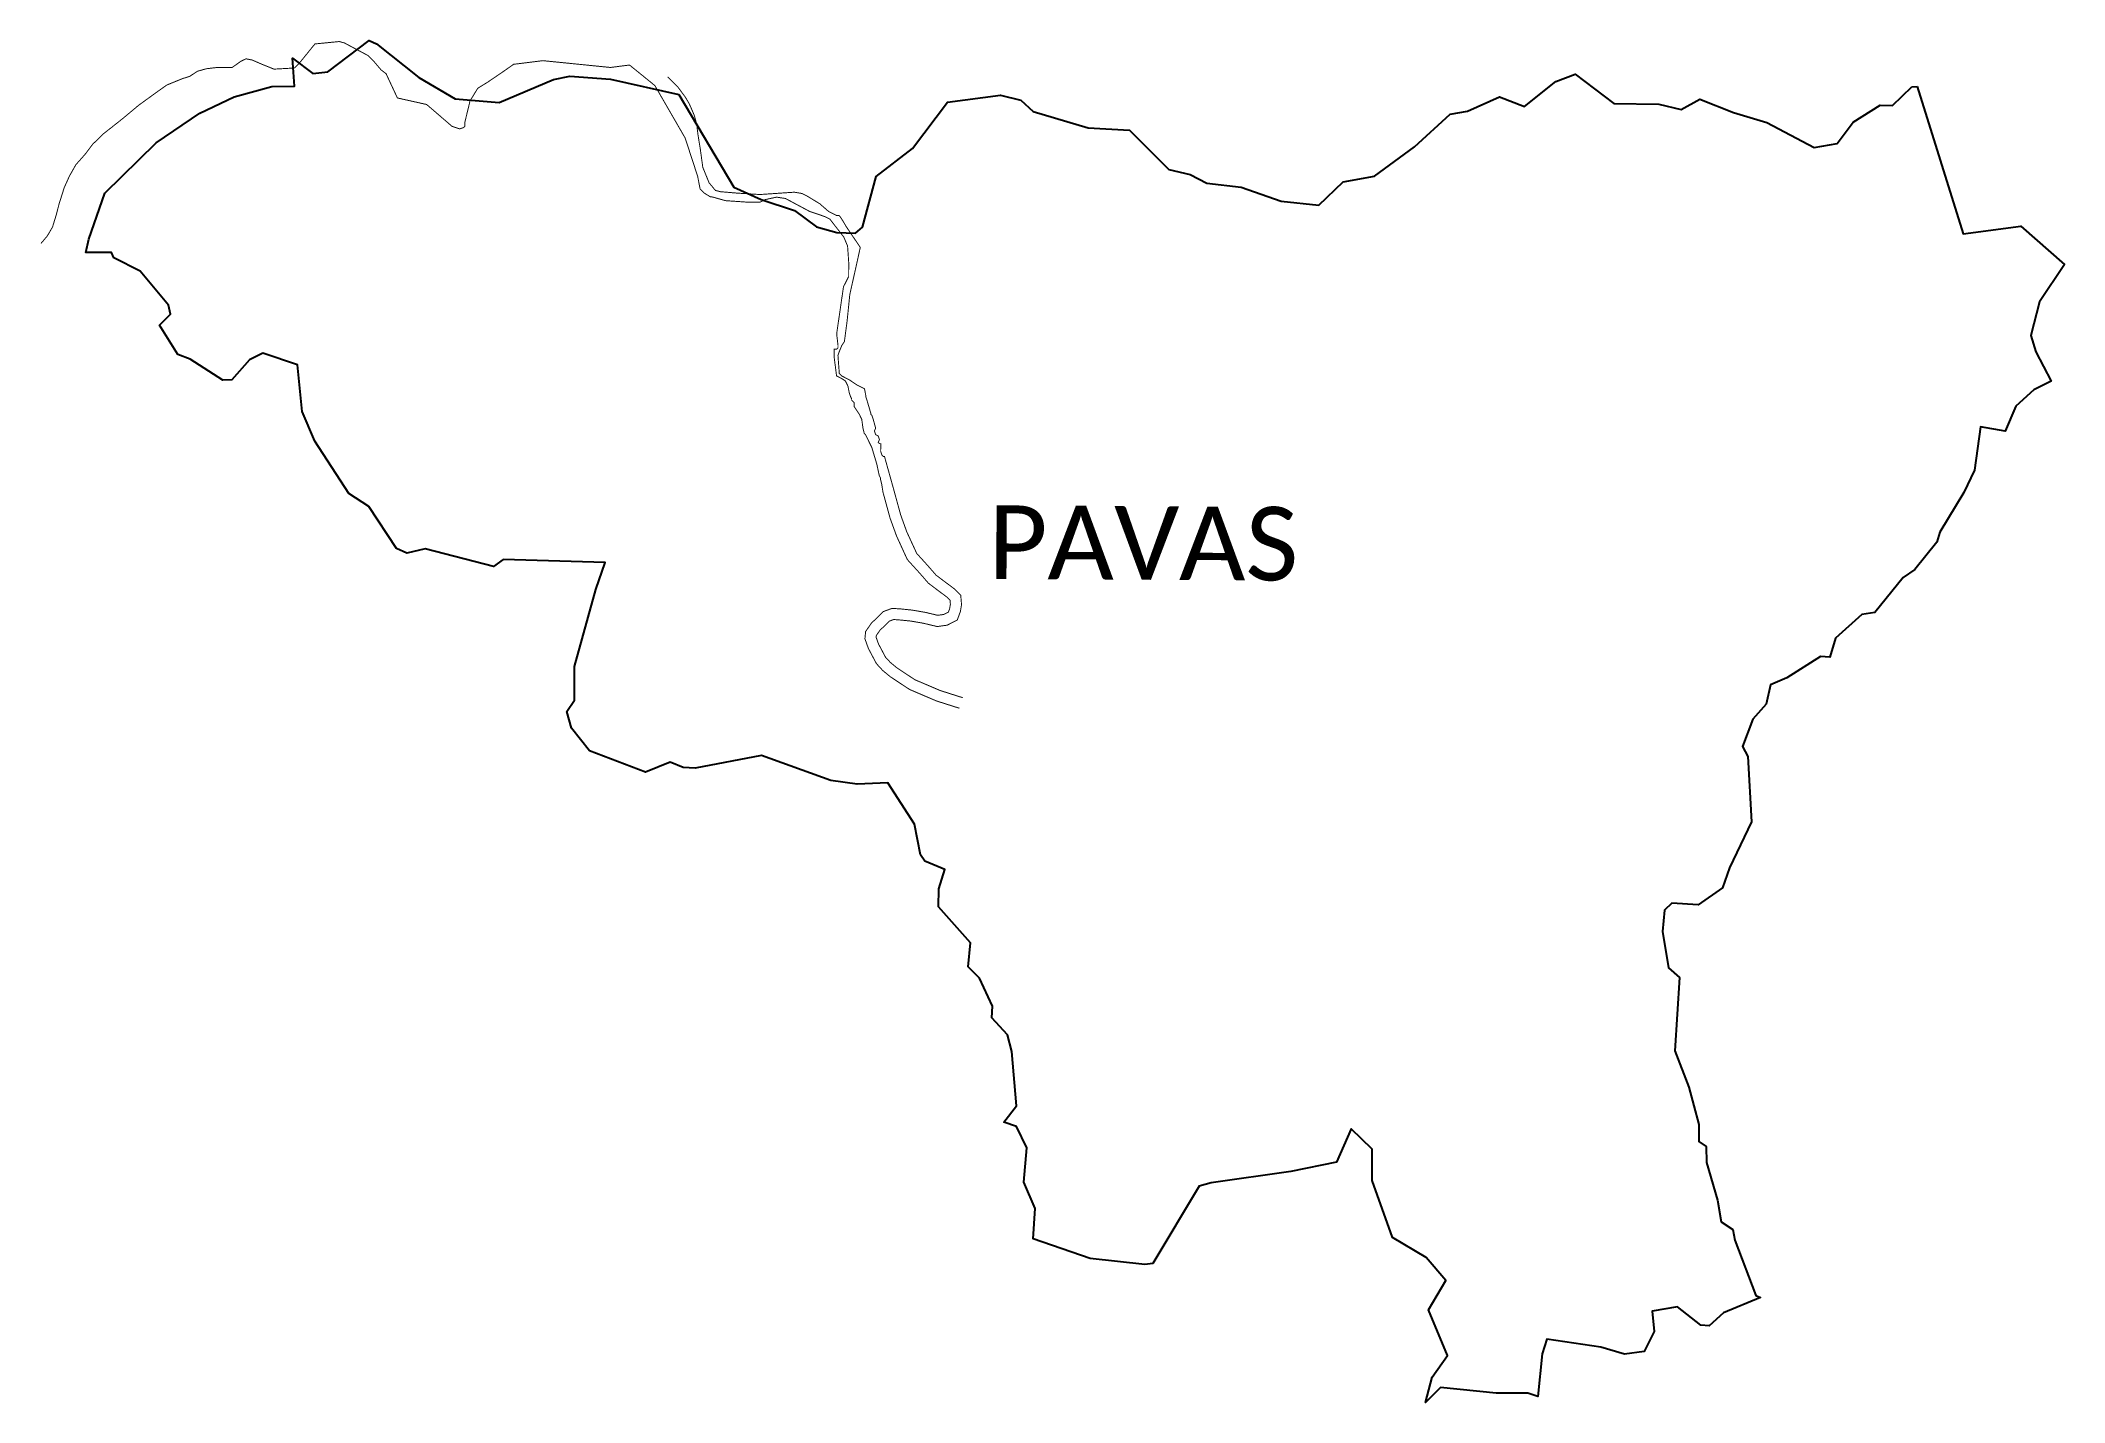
# Model space of a CAD drawing. Header units: metres. Extents: x 263795 to 324580, y 1863969 to 2154063.
# Drawn here: x 318185 to 324580, y 1863969 to 1868275 of the extents above; entities outside this region: 2.
import ezdxf

# ---------------------------------------------------------------- set-up
doc = ezdxf.new("R2010")
doc.units = ezdxf.units.M
for name, color, linetype in [('HIGH TIDE LINE', 6, 'Continuous'), ('LOW TIDE LINE', 5, 'Continuous'), ('village', 3, 'Continuous'), ('VILLAGE NAME', 250, 'Continuous')]:
    doc.layers.add(name, color=color, linetype=linetype)
doc.styles.get("Standard").update_dxf_attribs({"font": 'simplex.shx'})

msp = doc.modelspace()

# ---------------------------------------------------------------- linework, layer by layer
at = {"color": 3, "flags": 128}
msp.add_lwpolyline([(324097.3, 1868128.2), (324114.5, 1868129.5)], dxfattribs=at)
at = {"layer": 'HIGH TIDE LINE', "lineweight": 0, "const_width": 3}
msp.add_lwpolyline([(263796.4, 2154061), (263796.4, 2154061)], close=True, dxfattribs=at)
at = {"layer": 'LOW TIDE LINE', "const_width": 3}
msp.add_lwpolyline([(318704.3, 1885189.4), (318704.3, 1885189.4)], close=True, dxfattribs=at)
for points in [[(318186.4, 1867633.2), (318206.7, 1867657.2), (318223, 1867685.3), (318235.3, 1867725.5), (318243.5, 1867757.7), (318260, 1867809.9), (318276.3, 1867846.1), (318296.7, 1867882.2), (318325.1, 1867914.2), (318349.4, 1867946.3), (318381.8, 1867978.3), (318442.5, 1868026.2), (318495.2, 1868070.2), (318555.8, 1868114.1), (318584.1, 1868134.1), (318632.6, 1868153.9), (318656.8, 1868161.8), (318681, 1868177.7), (318709.3, 1868185.6), (318741.5, 1868189.4), (318789.8, 1868189.1), (318818.1, 1868209.1), (318834.3, 1868217), (318854.4, 1868212.9), (318882.5, 1868200.6), (318922.7, 1868184.3), (318987.1, 1868187.9), (319003.3, 1868203.9), (319019.6, 1868223.9), (319052, 1868264), (319128.6, 1868271.5), (319144.6, 1868267.4), (319220.9, 1868226.7), (319228.9, 1868218.6), (319236.9, 1868210.5), (319260.9, 1868182.1), (319276.9, 1868169.9), (319312.6, 1868093.2), (319405.1, 1868072.5), (319485.2, 1868003.5), (319509.3, 1867995.3), (319521.4, 1867999.3), (319525.5, 1868003.3), (319525.5, 1868015.3), (319542.1, 1868083.7), (319566.5, 1868123.8), (319598.8, 1868143.7), (319651.4, 1868179.6), (319679.7, 1868199.6), (319772.4, 1868211.1), (319985.7, 1868189.6), (320046.1, 1868197.3), (320126.2, 1868132.3), (320221.8, 1867966.6), (320261.3, 1867845.6), (320269.1, 1867805.2), (320281.1, 1867793.1), (320301.1, 1867780.9), (320305.2, 1867780.9), (320349.4, 1867768.5), (320413.8, 1867764.1), (320458.1, 1867763.8), (320474.2, 1867771.7), (320510.5, 1867779.6), (320538.7, 1867775.4), (320614.9, 1867734.6), (320663.1, 1867718.2), (320679.2, 1867710), (320723.1, 1867653.4), (320735, 1867625.1), (320738.7, 1867572.7), (320738.4, 1867528.4), (320722.1, 1867496.3), (320701.1, 1867351.5), (320701, 1867343.4), (320704.8, 1867311.2), (320704.8, 1867303.1), (320700.7, 1867299.1), (320692.7, 1867299.2), (320692.6, 1867287.1), (320692.5, 1867275), (320700.2, 1867214.6), (320716.2, 1867206.4), (320728.3, 1867198.3), (320736.2, 1867182.1), (320740.1, 1867162), (320744.1, 1867149.9), (320748, 1867141.8), (320748, 1867137.8), (320756, 1867129.7), (320755.9, 1867117.6), (320763.9, 1867105.4), (320771.9, 1867093.3), (320779.8, 1867077.2), (320783.7, 1867048.9), (320787.6, 1867032.8), (320791.6, 1867028.8), (320811.5, 1866988.4), (320827.3, 1866935.9), (320835.1, 1866899.6), (320839.1, 1866891.5), (320839, 1866887.5), (320843, 1866871.4), (320846.8, 1866847.2), (320869.4, 1866764.5), (320889.7, 1866708.5), (320923.8, 1866633.9), (320963.4, 1866590.3), (320990.4, 1866559.2), (321018.7, 1866537.7), (321047.5, 1866516.2), (321058.8, 1866505.5), (321059.9, 1866492.6), (321057.4, 1866478.2), (321053.5, 1866467.6), (321038.9, 1866460.3), (321019.9, 1866457.6), (320980.9, 1866466.9), (320939.7, 1866474), (320904.1, 1866477.7), (320875.6, 1866479.6), (320848.2, 1866469.5), (320810.1, 1866432.5), (320792, 1866406.3), (320789.8, 1866383.4), (320800.8, 1866352.8), (320826.2, 1866304.8), (320846, 1866283.3), (320869.4, 1866263.9), (320900.5, 1866243.2), (320931.5, 1866222.9), (321015.8, 1866186.9), (321088.4, 1866163.8)], [(320166.7, 1868160.3), (320198.7, 1868127.9), (320222.6, 1868095.5), (320234.6, 1868075.3), (320250.4, 1868038.9), (320258.3, 1868010.7), (320262.1, 1867978.5), (320269.9, 1867930.1), (320277.6, 1867873.7), (320297.4, 1867825.2), (320317.4, 1867800.9), (320333.5, 1867796.8), (320385.8, 1867792.4), (320458.2, 1867787.9), (320567, 1867795.3), (320591.1, 1867791.1), (320607.2, 1867783), (320647.3, 1867758.6), (320675.3, 1867734.2), (320699.4, 1867722), (320707.4, 1867721.9), (320711.4, 1867717.9), (320719.4, 1867705.7), (320731.4, 1867685.5), (320775.2, 1867620.8), (320762.8, 1867564.5), (320742.1, 1867472), (320733.5, 1867387.5), (320725, 1867323.1), (320716.9, 1867311.1), (320708.7, 1867291), (320704.6, 1867279), (320708.3, 1867230.6), (320708.3, 1867222.6), (320716.3, 1867214.5), (320732.3, 1867206.3), (320740.4, 1867202.2), (320764.4, 1867186), (320788.5, 1867173.7), (320792.4, 1867153.6), (320792.4, 1867149.6), (320796.3, 1867137.5), (320808.2, 1867097.1), (320808.1, 1867093.1), (320812.1, 1867089), (320816.1, 1867076.9), (320823.9, 1867048.7), (320819.9, 1867040.7), (320823.8, 1867028.6), (320831.8, 1867024.5), (320835.8, 1867012.4), (320831.7, 1867004.3), (320835.7, 1867000.3), (320839.7, 1867000.3), (320839.7, 1866988.2), (320839.6, 1866976.1), (320843.5, 1866964), (320847.5, 1866959.9), (320851.6, 1866959.9), (320880.5, 1866856.4), (320902.8, 1866775), (320922, 1866721.7), (320953.4, 1866653.4), (320989.5, 1866613.5), (321014.4, 1866584.9), (321039.7, 1866565.6), (321070.1, 1866543), (321092.5, 1866521.6), (321095.1, 1866491.1), (321091.3, 1866469.2), (321081.6, 1866442.7), (321049.5, 1866426.4), (321018.1, 1866422.1), (320973.9, 1866432.7), (320934.9, 1866439.4), (320901.1, 1866442.8), (320880.7, 1866444.3), (320867.3, 1866439.3), (320836.9, 1866409.8), (320825.9, 1866393.9), (320825.3, 1866387.8), (320832.8, 1866366.9), (320855, 1866325.1), (320870.1, 1866308.7), (320890.3, 1866292), (320919.7, 1866272.4), (320948.1, 1866253.8), (321028, 1866219.7), (321099, 1866197.1)]]:
    msp.add_lwpolyline(points, dxfattribs=at)
at = {"layer": 'village', "color": 3, "true_color": 0x00ff00}
for points in [[(322581.9, 1864048.6, 0), (322630.4, 1864117.8, 0), (322570.4, 1864262.3, 0), (322625, 1864354.7, 0), (322563.6, 1864427.1, 0), (322456.5, 1864490.7, 0), (322392.3, 1864671.1, 0), (322392.9, 1864770.2, 0), (322325.9, 1864833.8, 0), (322279.8, 1864729.1, 0), (322135.1, 1864699.2, 0), (321883.5, 1864663.9, 0), (321846.1, 1864652.8, 0), (321699.7, 1864408.5, 0), (321674.1, 1864405.7, 0), (321501.8, 1864424.4, 0), (321321.4, 1864486.3, 0), (321327.8, 1864582.8, 0), (321292.3, 1864665.5, 0), (321301.3, 1864774, 0), (321268.9, 1864842, 0), (321228.7, 1864854.8, 0), (321269.2, 1864907.3, 0), (321254.5, 1865079.1, 0), (321240.2, 1865131.4, 0), (321190.5, 1865185.1, 0), (321193.1, 1865222.3, 0), (321151.9, 1865310, 0), (321116, 1865346.1, 0), (321123.8, 1865422.6, 0), (321022.1, 1865535.8, 0), (321023.7, 1865592.9, 0), (321042.5, 1865654, 0), (320979.2, 1865680.1, 0), (320965.6, 1865700.5, 0), (320946.3, 1865797.5, 0), (320861.7, 1865927.9, 0), (320765.4, 1865923.7, 0), (320681.9, 1865935.1, 0), (320462.6, 1866014.5, 0), (320253.4, 1865974.4, 0), (320215.8, 1865976.5, 0), (320174.6, 1865993, 0), (320096.9, 1865961.3, 0), (319919.7, 1866029.2, 0), (319862.5, 1866100.4, 0), (319847.5, 1866153.3, 0), (319871.7, 1866189.5, 0), (319872.6, 1866296, 0), (319940.1, 1866539.5, 0), (319969.2, 1866625.1, 0), (319647.3, 1866633.9, 0), (319616.6, 1866612.2, 0), (319400.5, 1866668.3, 0), (319342.7, 1866654.4, 0), (319309.6, 1866668.5, 0), (319222, 1866801.2, 0), (319159.1, 1866842.5, 0), (319051.8, 1867008.5, 0), (319011.9, 1867102.2, 0), (318997, 1867249.2, 0), (318887.7, 1867286.6, 0), (318845.4, 1867265.8, 0), (318789, 1867202.3, 0), (318761.2, 1867200.9, 0), (318658.1, 1867267.2, 0), (318619.2, 1867281.8, 0), (318561.2, 1867374.4, 0), (318595.3, 1867409.2, 0), (318588.9, 1867438.2, 0), (318499.7, 1867545.3, 0), (318416.9, 1867587.7, 0), (318409.6, 1867604.4, 0), (318328.1, 1867604.2, 0), (318337.5, 1867647.3, 0), (318388.4, 1867792.5, 0), (318549.9, 1867950.8, 0), (318688.6, 1868045, 0), (318796.6, 1868097, 0), (318916.2, 1868129.2, 0), (318987.3, 1868130.4, 0), (318980.9, 1868219.3, 0), (319045.8, 1868170.4, 0), (319093.2, 1868175.3, 0), (319223.1, 1868275, 0), (319246.9, 1868264.3, 0), (319380.2, 1868157.9, 0), (319495.1, 1868090.3, 0), (319633.9, 1868078.7, 0), (319805.4, 1868151.8, 0), (319857.5, 1868162.2, 0), (319986.1, 1868152.9, 0), (320202.3, 1868104.2, 0), (320375.5, 1867811.1, 0), (320461.8, 1867772.3, 0), (320567.1, 1867737.8, 0), (320637.2, 1867685.3, 0), (320700.8, 1867667.4, 0), (320760.1, 1867665.9, 0), (320782.5, 1867684.6, 0), (320825.8, 1867844.6, 0), (320939.8, 1867933.2, 0), (321050.9, 1868079.9, 0), (321218.2, 1868102, 0), (321282.4, 1868086.5, 0), (321321.4, 1868050.6, 0), (321494.8, 1867998.4, 0), (321625.3, 1867991.5, 0), (321750.5, 1867866.7, 0), (321817.4, 1867851.2, 0), (321870.4, 1867823.7, 0), (321978.6, 1867811.1, 0), (322105.5, 1867766.9, 0), (322224, 1867753.9, 0), (322300.5, 1867828.2, 0), (322399.9, 1867846.4, 0), (322526.1, 1867938.6, 0), (322638.6, 1868041.5, 0), (322693.7, 1868051.2, 0), (322795.1, 1868096.4, 0), (322873.6, 1868066.2, 0), (322973, 1868144.7, 0), (323034.3, 1868168.8, 0), (323156.5, 1868075.3, 0), (323298.5, 1868073.4, 0), (323368.4, 1868056.7, 0), (323427.4, 1868089.7, 0), (323534.6, 1868047.7, 0), (323639.7, 1868015.3, 0), (323789.4, 1867936.2, 0), (323861.6, 1867948.9, 0), (323912.3, 1868016.8, 0), (323997.3, 1868070.6, 0), (324036.7, 1868068.9, 0), (324097.3, 1868128.2, 0)], [(324114.5, 1868129.5, 0), (324260.4, 1867663.6, 0), (324441.8, 1867687.9, 0), (324580.1, 1867566.3, 0), (324500.9, 1867448.2, 0), (324473.7, 1867342.6, 0), (324489.7, 1867290.2, 0), (324537.8, 1867198, 0), (324483.6, 1867170.7, 0), (324426.2, 1867119, 0), (324392.5, 1867039.9, 0), (324314.3, 1867053.6, 0), (324295.3, 1866916.8, 0), (324262.4, 1866845.9, 0), (324185.8, 1866720.2, 0), (324176.8, 1866688.7, 0), (324107.4, 1866602.4, 0), (324069.8, 1866576.8, 0), (323980.9, 1866466.5, 0), (323940, 1866460.6, 0), (323856.5, 1866385.3, 0), (323838.7, 1866325, 0), (323808.6, 1866327.9, 0), (323702.3, 1866259.6, 0), (323651.1, 1866237.9, 0), (323637.6, 1866176.6, 0), (323594.8, 1866129.8, 0), (323562.3, 1866043, 0), (323579.4, 1866011.7, 0), (323590.9, 1865804.5, 0), (323522, 1865659.4, 0), (323499.1, 1865596.2, 0), (323422.4, 1865542.5, 0), (323339.3, 1865547.3, 0), (323316.2, 1865525.6, 0), (323309.4, 1865458.5, 0), (323328.6, 1865343.3, 0), (323363.8, 1865313, 0), (323348.6, 1865080.8, 0), (323393.5, 1864966.4, 0), (323425.1, 1864848, 0), (323425.2, 1864794.6, 0), (323447.5, 1864778.3, 0), (323448.9, 1864727.6, 0), (323483.4, 1864608.3, 0), (323495.1, 1864539.8, 0), (323532.2, 1864516.4, 0), (323538.5, 1864482.3, 0), (323605.3, 1864307.1, 0), (323619.7, 1864300.6, 0), (323502.5, 1864252.5, 0), (323457.1, 1864211.7, 0), (323431.1, 1864213.3, 0), (323356.9, 1864271.2, 0), (323277.6, 1864258.1, 0), (323284, 1864193.6, 0), (323252.3, 1864130.2, 0), (323189.6, 1864121.9, 0), (323115.2, 1864144.2, 0), (322944, 1864169.1, 0), (322929.3, 1864122.4, 0), (322915.9, 1863987.9, 0), (322884.2, 1863998.2, 0), (322784.7, 1863998.9, 0), (322608.4, 1864016, 0), (322560.7, 1863968.9, 0), (322581.9, 1864048.6, 0)]]:
    msp.add_polyline3d(points, dxfattribs=at)

# ---------------------------------------------------------------- texts
at = {"layer": 'VILLAGE NAME', "insert": (321180, 1866805.5), "char_height": 232.82, "attachment_point": 1, "rotation": 359.67619}
msp.add_mtext_dynamic_manual_height_columns('{\\fCalibri|b0|i0|c0|p34;PAVAS}', width=3054.605, gutter_width=1164.1, heights=[0], dxfattribs=at)

doc.saveas('drawing.dxf')
